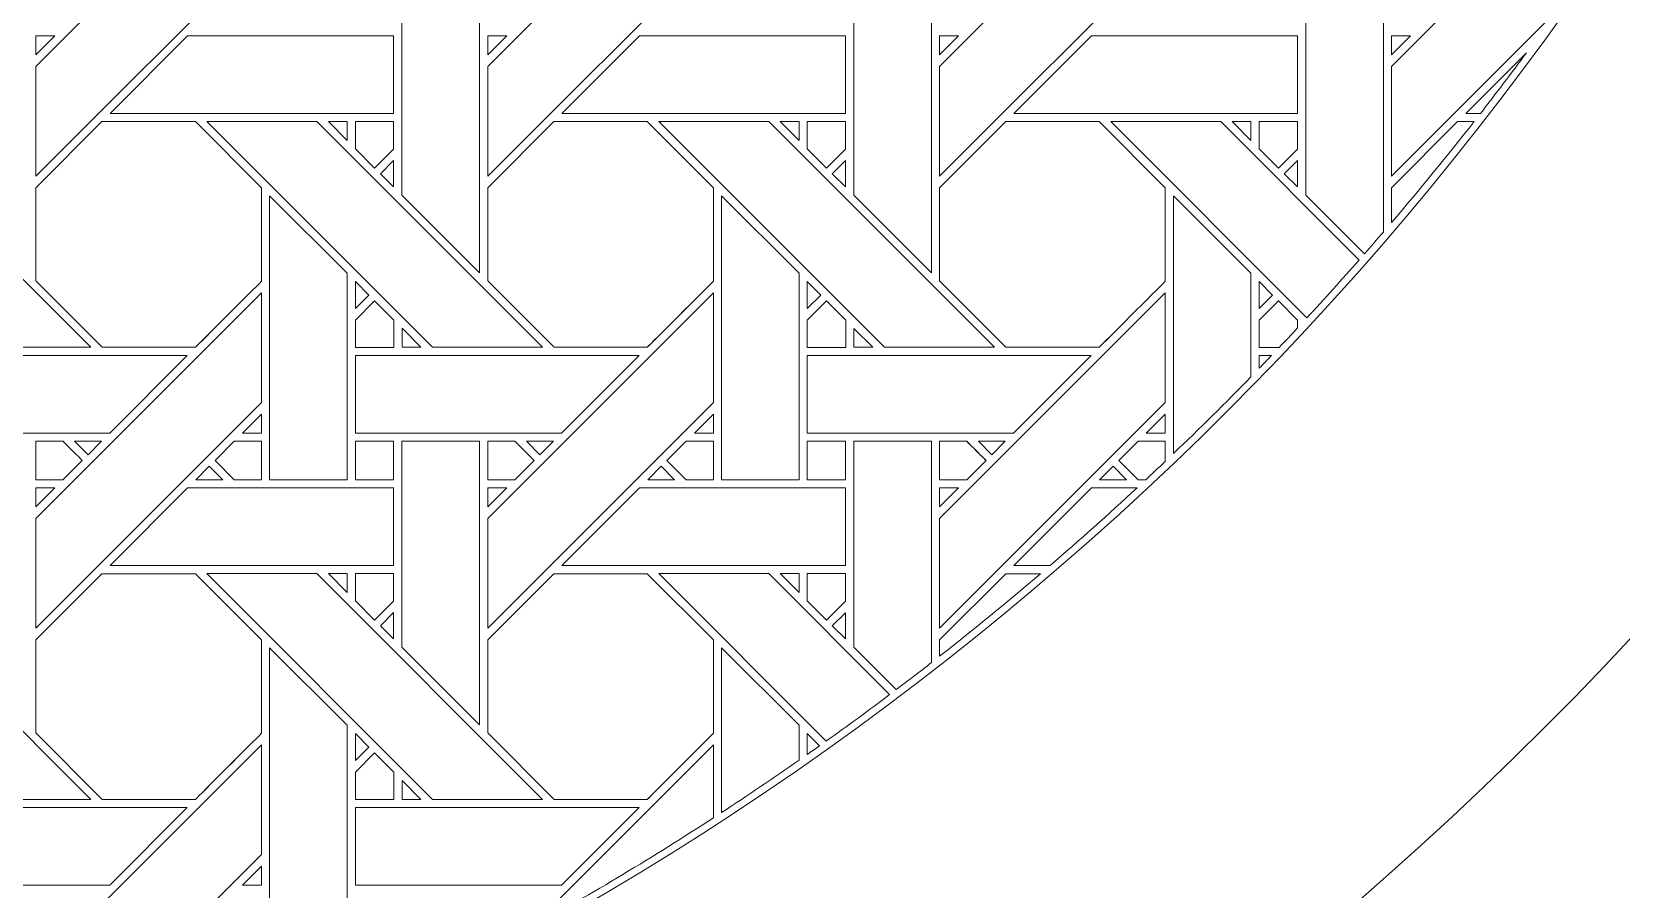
# Model space of a CAD drawing. Header units: inches. Extents: x 4.9 to 19.9, y 1.6 to 16.6.
# Drawn here: x 14.509 to 17.846, y 3.451 to 5.251 of the extents above; entities that cross this region are included whole.
import ezdxf

# ---------------------------------------------------------------- set-up
doc = ezdxf.new("R2010")
doc.units = ezdxf.units.IN
doc.header["$MEASUREMENT"] = 0
doc.layers.add('Design', color=7, linetype='Continuous', lineweight=0)

msp = doc.modelspace()

# ---------------------------------------------------------------- linework, layer by layer
at = {"layer": 'Design'}
for points, knots in [([(12.3829, 16.5948), (8.2407, 16.5948), (4.8829, 13.2369), (4.8829, 9.0948), (4.8829, 4.9526), (8.2407, 1.5948), (12.3829, 1.5948), (16.525, 1.5948), (19.8829, 4.9526), (19.8829, 9.0948), (19.8829, 13.2369), (16.525, 16.5948), (12.3829, 16.5948)], [0, 0, 0, 0, 1, 1, 1, 2, 2, 2, 3, 3, 3, 4, 4, 4, 4]), ([(12.3829, 15.6543), (8.7601, 15.6543), (5.8233, 12.7175), (5.8233, 9.0948), (5.8233, 5.472), (8.7601, 2.5353), (12.3829, 2.5353), (16.0056, 2.5353), (18.9424, 5.472), (18.9424, 9.0948), (18.9424, 12.7175), (16.0056, 15.6543), (12.3829, 15.6543)], [0, 0, 0, 0, 1, 1, 1, 2, 2, 2, 3, 3, 3, 4, 4, 4, 4]), ([(14.5179, 5.1782), (14.5179, 5.1782), (14.9915, 5.6518), (14.9915, 5.6518), (14.9915, 5.6518), (14.9915, 5.4217), (14.9915, 5.4217), (14.9915, 5.4217), (14.5179, 4.9481), (14.5179, 4.9481), (14.5179, 4.9481), (14.5179, 5.1782), (14.5179, 5.1782)], [0, 0, 0, 0, 1, 1, 1, 2, 2, 2, 3, 3, 3, 4, 4, 4, 4]), ([(15.4666, 5.1782), (15.4666, 5.1782), (15.9403, 5.6518), (15.9403, 5.6518), (15.9403, 5.6518), (15.9403, 5.4217), (15.9403, 5.4217), (15.9403, 5.4217), (15.4666, 4.9481), (15.4666, 4.9481), (15.4666, 4.9481), (15.4666, 5.1782), (15.4666, 5.1782)], [0, 0, 0, 0, 1, 1, 1, 2, 2, 2, 3, 3, 3, 4, 4, 4, 4]), ([(16.4153, 5.1782), (16.4153, 5.1782), (16.889, 5.6518), (16.889, 5.6518), (16.889, 5.6518), (16.889, 5.4217), (16.889, 5.4217), (16.889, 5.4217), (16.4153, 4.9481), (16.4153, 4.9481), (16.4153, 4.9481), (16.4153, 5.1782), (16.4153, 5.1782)], [0, 0, 0, 0, 1, 1, 1, 2, 2, 2, 3, 3, 3, 4, 4, 4, 4]), ([(17.8377, 5.4784), (17.7969, 5.417), (17.7552, 5.3564), (17.7125, 5.2965), (17.7125, 5.2965), (17.364, 4.9481), (17.364, 4.9481), (17.364, 4.9481), (17.364, 5.1782), (17.364, 5.1782), (17.364, 5.1782), (17.8377, 5.6518), (17.8377, 5.6518), (17.8377, 5.6518), (17.8377, 5.4784), (17.8377, 5.4784)], [0, 0, 0, 0, 1, 1, 1, 2, 2, 2, 3, 3, 3, 4, 4, 4, 5, 5, 5, 5]), ([(15.4494, 5.3403), (15.4494, 5.3403), (15.4494, 4.7452), (15.4494, 4.7452), (15.4494, 4.7452), (15.2865, 4.9081), (15.2865, 4.9081), (15.2865, 4.9081), (15.2865, 5.3403), (15.2865, 5.3403), (15.2865, 5.3403), (15.4494, 5.3403), (15.4494, 5.3403)], [0, 0, 0, 0, 1, 1, 1, 2, 2, 2, 3, 3, 3, 4, 4, 4, 4]), ([(16.3982, 5.3403), (16.3982, 5.3403), (16.3982, 4.7452), (16.3982, 4.7452), (16.3982, 4.7452), (16.2352, 4.9081), (16.2352, 4.9081), (16.2352, 4.9081), (16.2352, 5.3403), (16.2352, 5.3403), (16.2352, 5.3403), (16.3982, 5.3403), (16.3982, 5.3403)], [0, 0, 0, 0, 1, 1, 1, 2, 2, 2, 3, 3, 3, 4, 4, 4, 4]), ([(17.3469, 4.8305), (17.3337, 4.8152), (17.3205, 4.8), (17.3072, 4.7848), (17.3072, 4.7848), (17.184, 4.9081), (17.184, 4.9081), (17.184, 4.9081), (17.184, 5.3403), (17.184, 5.3403), (17.184, 5.3403), (17.3469, 5.3403), (17.3469, 5.3403), (17.3469, 5.3403), (17.3469, 4.8305), (17.3469, 4.8305)], [0, 0, 0, 0, 1, 1, 1, 2, 2, 2, 3, 3, 3, 4, 4, 4, 5, 5, 5, 5]), ([(14.5577, 5.2424), (14.5577, 5.2424), (14.5179, 5.2025), (14.5179, 5.2025), (14.5179, 5.2025), (14.5179, 5.2424), (14.5179, 5.2424), (14.5179, 5.2424), (14.5577, 5.2424), (14.5577, 5.2424)], [0, 0, 0, 0, 1, 1, 1, 2, 2, 2, 3, 3, 3, 3]), ([(14.6737, 5.0796), (14.6737, 5.0796), (14.8365, 5.2424), (14.8365, 5.2424), (14.8365, 5.2424), (15.269, 5.2424), (15.269, 5.2424), (15.269, 5.2424), (15.269, 5.0796), (15.269, 5.0796), (15.269, 5.0796), (14.6737, 5.0796), (14.6737, 5.0796)], [0, 0, 0, 0, 1, 1, 1, 2, 2, 2, 3, 3, 3, 4, 4, 4, 4]), ([(15.5064, 5.2424), (15.5064, 5.2424), (15.4666, 5.2025), (15.4666, 5.2025), (15.4666, 5.2025), (15.4666, 5.2424), (15.4666, 5.2424), (15.4666, 5.2424), (15.5064, 5.2424), (15.5064, 5.2424)], [0, 0, 0, 0, 1, 1, 1, 2, 2, 2, 3, 3, 3, 3]), ([(15.6224, 5.0796), (15.6224, 5.0796), (15.7853, 5.2424), (15.7853, 5.2424), (15.7853, 5.2424), (16.2177, 5.2424), (16.2177, 5.2424), (16.2177, 5.2424), (16.2177, 5.0796), (16.2177, 5.0796), (16.2177, 5.0796), (15.6224, 5.0796), (15.6224, 5.0796)], [0, 0, 0, 0, 1, 1, 1, 2, 2, 2, 3, 3, 3, 4, 4, 4, 4]), ([(16.4551, 5.2424), (16.4551, 5.2424), (16.4153, 5.2025), (16.4153, 5.2025), (16.4153, 5.2025), (16.4153, 5.2424), (16.4153, 5.2424), (16.4153, 5.2424), (16.4551, 5.2424), (16.4551, 5.2424)], [0, 0, 0, 0, 1, 1, 1, 2, 2, 2, 3, 3, 3, 3]), ([(16.5711, 5.0796), (16.5711, 5.0796), (16.734, 5.2424), (16.734, 5.2424), (16.734, 5.2424), (17.1664, 5.2424), (17.1664, 5.2424), (17.1664, 5.2424), (17.1664, 5.0796), (17.1664, 5.0796), (17.1664, 5.0796), (16.5711, 5.0796), (16.5711, 5.0796)], [0, 0, 0, 0, 1, 1, 1, 2, 2, 2, 3, 3, 3, 4, 4, 4, 4]), ([(17.4039, 5.2424), (17.4039, 5.2424), (17.364, 5.2025), (17.364, 5.2025), (17.364, 5.2025), (17.364, 5.2424), (17.364, 5.2424), (17.364, 5.2424), (17.4039, 5.2424), (17.4039, 5.2424)], [0, 0, 0, 0, 1, 1, 1, 2, 2, 2, 3, 3, 3, 3]), ([(17.5507, 5.0796), (17.5507, 5.0796), (17.5199, 5.0796), (17.5199, 5.0796), (17.5199, 5.0796), (17.6474, 5.207), (17.6474, 5.207), (17.6156, 5.1641), (17.5834, 5.1216), (17.5507, 5.0796)], [0, 0, 0, 0, 1, 1, 1, 2, 2, 2, 3, 3, 3, 3]), ([(13.9283, 5.0624), (13.9283, 5.0624), (14.1592, 5.0624), (14.1592, 5.0624), (14.1592, 5.0624), (14.6329, 4.5888), (14.6329, 4.5888), (14.6329, 4.5888), (14.4018, 4.5888), (14.4018, 4.5888), (14.4018, 4.5888), (13.9283, 5.0624), (13.9283, 5.0624)], [0, 0, 0, 0, 1, 1, 1, 2, 2, 2, 3, 3, 3, 4, 4, 4, 4]), ([(14.5179, 4.728), (14.5179, 4.728), (14.5179, 4.9237), (14.5179, 4.9237), (14.5179, 4.9237), (14.6566, 5.0624), (14.6566, 5.0624), (14.6566, 5.0624), (14.8528, 5.0624), (14.8528, 5.0624), (14.8528, 5.0624), (14.9915, 4.9237), (14.9915, 4.9237), (14.9915, 4.9237), (14.9915, 4.7274), (14.9915, 4.7274), (14.9737, 4.7095), (14.8618, 4.5978), (14.8528, 4.5888), (14.8528, 4.5888), (14.6571, 4.5888), (14.6571, 4.5888), (14.6571, 4.5888), (14.5179, 4.728), (14.5179, 4.728)], [0, 0, 0, 0, 1, 1, 1, 2, 2, 2, 3, 3, 3, 4, 4, 4, 5, 5, 5, 6, 6, 6, 7, 7, 7, 8, 8, 8, 8]), ([(14.6571, 4.5888), (14.6571, 4.5888), (14.5179, 4.728), (14.5179, 4.728), (14.5179, 4.728), (14.5179, 4.9237), (14.5179, 4.9237), (14.5179, 4.9237), (14.6566, 5.0624), (14.6566, 5.0624), (14.6566, 5.0624), (14.8528, 5.0624), (14.8528, 5.0624), (14.8528, 5.0624), (14.9915, 4.9237), (14.9915, 4.9237), (14.9915, 4.9237), (14.9915, 4.7274), (14.9915, 4.7274), (14.9736, 4.7094), (14.8617, 4.5977), (14.8528, 4.5888), (14.8528, 4.5888), (14.6571, 4.5888), (14.6571, 4.5888)], [0, 0, 0, 0, 1, 1, 1, 2, 2, 2, 3, 3, 3, 4, 4, 4, 5, 5, 5, 6, 6, 6, 7, 7, 7, 8, 8, 8, 8]), ([(14.877, 5.0624), (14.877, 5.0624), (15.1079, 5.0624), (15.1079, 5.0624), (15.1079, 5.0624), (15.5816, 4.5888), (15.5816, 4.5888), (15.5816, 4.5888), (15.3506, 4.5888), (15.3506, 4.5888), (15.3506, 4.5888), (14.877, 5.0624), (14.877, 5.0624)], [0, 0, 0, 0, 1, 1, 1, 2, 2, 2, 3, 3, 3, 4, 4, 4, 4]), ([(15.1715, 5.0624), (15.1715, 5.0624), (15.1715, 5.0226), (15.1715, 5.0226), (15.1715, 5.0226), (15.1321, 5.0624), (15.1321, 5.0624), (15.1321, 5.0624), (15.1715, 5.0624), (15.1715, 5.0624)], [0, 0, 0, 0, 1, 1, 1, 2, 2, 2, 3, 3, 3, 3]), ([(15.269, 5.0624), (15.269, 5.0624), (15.269, 5.0048), (15.269, 5.0048), (15.269, 5.0048), (15.2291, 4.9648), (15.2291, 4.9648), (15.2291, 4.9648), (15.1887, 5.0052), (15.1887, 5.0052), (15.1887, 5.0052), (15.1887, 5.0624), (15.1887, 5.0624), (15.1887, 5.0624), (15.269, 5.0624), (15.269, 5.0624)], [0, 0, 0, 0, 1, 1, 1, 2, 2, 2, 3, 3, 3, 4, 4, 4, 5, 5, 5, 5]), ([(15.2291, 4.9648), (15.2291, 4.9648), (15.1887, 5.0052), (15.1887, 5.0052), (15.1887, 5.0052), (15.1887, 5.0624), (15.1887, 5.0624), (15.1887, 5.0624), (15.269, 5.0624), (15.269, 5.0624), (15.269, 5.0624), (15.269, 5.0048), (15.269, 5.0048), (15.269, 5.0048), (15.2291, 4.9648), (15.2291, 4.9648)], [0, 0, 0, 0, 1, 1, 1, 2, 2, 2, 3, 3, 3, 4, 4, 4, 5, 5, 5, 5]), ([(15.6053, 5.0624), (15.6053, 5.0624), (15.8015, 5.0624), (15.8015, 5.0624), (15.8015, 5.0624), (15.9403, 4.9237), (15.9403, 4.9237), (15.9403, 4.9237), (15.9403, 4.7274), (15.9403, 4.7274), (15.9225, 4.7095), (15.8105, 4.5978), (15.8016, 4.5888), (15.8016, 4.5888), (15.6058, 4.5888), (15.6058, 4.5888), (15.6058, 4.5888), (15.4666, 4.728), (15.4666, 4.728), (15.4666, 4.728), (15.4666, 4.9237), (15.4666, 4.9237), (15.4666, 4.9237), (15.6053, 5.0624), (15.6053, 5.0624)], [0, 0, 0, 0, 1, 1, 1, 2, 2, 2, 3, 3, 3, 4, 4, 4, 5, 5, 5, 6, 6, 6, 7, 7, 7, 8, 8, 8, 8]), ([(15.6058, 4.5888), (15.6058, 4.5888), (15.4666, 4.728), (15.4666, 4.728), (15.4666, 4.728), (15.4666, 4.9237), (15.4666, 4.9237), (15.4666, 4.9237), (15.6053, 5.0624), (15.6053, 5.0624), (15.6053, 5.0624), (15.8015, 5.0624), (15.8015, 5.0624), (15.8015, 5.0624), (15.9403, 4.9237), (15.9403, 4.9237), (15.9403, 4.9237), (15.9403, 4.7274), (15.9403, 4.7274), (15.9223, 4.7094), (15.8104, 4.5977), (15.8016, 4.5888), (15.8016, 4.5888), (15.6058, 4.5888), (15.6058, 4.5888)], [0, 0, 0, 0, 1, 1, 1, 2, 2, 2, 3, 3, 3, 4, 4, 4, 5, 5, 5, 6, 6, 6, 7, 7, 7, 8, 8, 8, 8]), ([(15.8257, 5.0624), (15.8257, 5.0624), (16.0567, 5.0624), (16.0567, 5.0624), (16.0567, 5.0624), (16.5303, 4.5888), (16.5303, 4.5888), (16.5303, 4.5888), (16.2993, 4.5888), (16.2993, 4.5888), (16.2993, 4.5888), (15.8257, 5.0624), (15.8257, 5.0624)], [0, 0, 0, 0, 1, 1, 1, 2, 2, 2, 3, 3, 3, 4, 4, 4, 4]), ([(16.1202, 5.0624), (16.1202, 5.0624), (16.1202, 5.0226), (16.1202, 5.0226), (16.1202, 5.0226), (16.0808, 5.0624), (16.0808, 5.0624), (16.0808, 5.0624), (16.1202, 5.0624), (16.1202, 5.0624)], [0, 0, 0, 0, 1, 1, 1, 2, 2, 2, 3, 3, 3, 3]), ([(16.2177, 5.0624), (16.2177, 5.0624), (16.2177, 5.0048), (16.2177, 5.0048), (16.2177, 5.0048), (16.1778, 4.9648), (16.1778, 4.9648), (16.1778, 4.9648), (16.1375, 5.0052), (16.1375, 5.0052), (16.1375, 5.0052), (16.1375, 5.0624), (16.1375, 5.0624), (16.1375, 5.0624), (16.2177, 5.0624), (16.2177, 5.0624)], [0, 0, 0, 0, 1, 1, 1, 2, 2, 2, 3, 3, 3, 4, 4, 4, 5, 5, 5, 5]), ([(16.1778, 4.9648), (16.1778, 4.9648), (16.1375, 5.0052), (16.1375, 5.0052), (16.1375, 5.0052), (16.1375, 5.0624), (16.1375, 5.0624), (16.1375, 5.0624), (16.2177, 5.0624), (16.2177, 5.0624), (16.2177, 5.0624), (16.2177, 5.0048), (16.2177, 5.0048), (16.2177, 5.0048), (16.1778, 4.9648), (16.1778, 4.9648)], [0, 0, 0, 0, 1, 1, 1, 2, 2, 2, 3, 3, 3, 4, 4, 4, 5, 5, 5, 5]), ([(16.4153, 4.728), (16.4153, 4.728), (16.4153, 4.9237), (16.4153, 4.9237), (16.4153, 4.9237), (16.554, 5.0624), (16.554, 5.0624), (16.554, 5.0624), (16.7502, 5.0624), (16.7502, 5.0624), (16.7502, 5.0624), (16.889, 4.9237), (16.889, 4.9237), (16.889, 4.9237), (16.889, 4.7274), (16.889, 4.7274), (16.8712, 4.7095), (16.7593, 4.5978), (16.7503, 4.5888), (16.7503, 4.5888), (16.5546, 4.5888), (16.5546, 4.5888), (16.5546, 4.5888), (16.4153, 4.728), (16.4153, 4.728)], [0, 0, 0, 0, 1, 1, 1, 2, 2, 2, 3, 3, 3, 4, 4, 4, 5, 5, 5, 6, 6, 6, 7, 7, 7, 8, 8, 8, 8]), ([(16.5546, 4.5888), (16.5546, 4.5888), (16.4153, 4.728), (16.4153, 4.728), (16.4153, 4.728), (16.4153, 4.9237), (16.4153, 4.9237), (16.4153, 4.9237), (16.554, 5.0624), (16.554, 5.0624), (16.554, 5.0624), (16.7502, 5.0624), (16.7502, 5.0624), (16.7502, 5.0624), (16.889, 4.9237), (16.889, 4.9237), (16.889, 4.9237), (16.889, 4.7274), (16.889, 4.7274), (16.8711, 4.7094), (16.7592, 4.5977), (16.7503, 4.5888), (16.7503, 4.5888), (16.5546, 4.5888), (16.5546, 4.5888)], [0, 0, 0, 0, 1, 1, 1, 2, 2, 2, 3, 3, 3, 4, 4, 4, 5, 5, 5, 6, 6, 6, 7, 7, 7, 8, 8, 8, 8]), ([(17.1863, 4.6505), (17.1863, 4.6505), (16.7745, 5.0624), (16.7745, 5.0624), (16.7745, 5.0624), (17.0054, 5.0624), (17.0054, 5.0624), (17.0054, 5.0624), (17.2959, 4.7719), (17.2959, 4.7719), (17.2599, 4.731), (17.2234, 4.6905), (17.1863, 4.6505)], [0, 0, 0, 0, 1, 1, 1, 2, 2, 2, 3, 3, 3, 4, 4, 4, 4]), ([(17.069, 5.0624), (17.069, 5.0624), (17.069, 5.0226), (17.069, 5.0226), (17.069, 5.0226), (17.0295, 5.0624), (17.0295, 5.0624), (17.0295, 5.0624), (17.069, 5.0624), (17.069, 5.0624)], [0, 0, 0, 0, 1, 1, 1, 2, 2, 2, 3, 3, 3, 3]), ([(17.0862, 5.0624), (17.0862, 5.0624), (17.1665, 5.0624), (17.1665, 5.0624), (17.1665, 5.0624), (17.1665, 5.0048), (17.1665, 5.0048), (17.1665, 5.0048), (17.1265, 4.9648), (17.1265, 4.9648), (17.1265, 4.9648), (17.0862, 5.0052), (17.0862, 5.0052), (17.0862, 5.0052), (17.0862, 5.0624), (17.0862, 5.0624)], [0, 0, 0, 0, 1, 1, 1, 2, 2, 2, 3, 3, 3, 4, 4, 4, 5, 5, 5, 5]), ([(17.1265, 4.9648), (17.1265, 4.9648), (17.0862, 5.0052), (17.0862, 5.0052), (17.0862, 5.0052), (17.0862, 5.0624), (17.0862, 5.0624), (17.0862, 5.0624), (17.1665, 5.0624), (17.1665, 5.0624), (17.1665, 5.0624), (17.1665, 5.0048), (17.1665, 5.0048), (17.1665, 5.0048), (17.1265, 4.9648), (17.1265, 4.9648)], [0, 0, 0, 0, 1, 1, 1, 2, 2, 2, 3, 3, 3, 4, 4, 4, 5, 5, 5, 5]), ([(17.3641, 4.9237), (17.3641, 4.9237), (17.5028, 5.0624), (17.5028, 5.0624), (17.5028, 5.0624), (17.5373, 5.0624), (17.5373, 5.0624), (17.481, 4.9905), (17.4232, 4.9199), (17.3641, 4.8505), (17.3641, 4.8505), (17.3641, 4.9237), (17.3641, 4.9237)], [0, 0, 0, 0, 1, 1, 1, 2, 2, 2, 3, 3, 3, 4, 4, 4, 4]), ([(17.3641, 4.8505), (17.3641, 4.8505), (17.3641, 4.9237), (17.3641, 4.9237), (17.3641, 4.9237), (17.5028, 5.0624), (17.5028, 5.0624), (17.5028, 5.0624), (17.5373, 5.0624), (17.5373, 5.0624), (17.481, 4.9905), (17.4232, 4.9199), (17.3641, 4.8505)], [0, 0, 0, 0, 1, 1, 1, 2, 2, 2, 3, 3, 3, 4, 4, 4, 4]), ([(15.269, 4.9806), (15.269, 4.9806), (15.269, 4.9254), (15.269, 4.9254), (15.269, 4.9254), (15.2412, 4.9528), (15.2412, 4.9528), (15.2412, 4.9528), (15.269, 4.9806), (15.269, 4.9806)], [0, 0, 0, 0, 1, 1, 1, 2, 2, 2, 3, 3, 3, 3]), ([(16.2177, 4.9806), (16.2177, 4.9806), (16.2177, 4.9254), (16.2177, 4.9254), (16.2177, 4.9254), (16.1899, 4.9528), (16.1899, 4.9528), (16.1899, 4.9528), (16.2177, 4.9806), (16.2177, 4.9806)], [0, 0, 0, 0, 1, 1, 1, 2, 2, 2, 3, 3, 3, 3]), ([(17.1664, 4.9806), (17.1664, 4.9806), (17.1664, 4.9254), (17.1664, 4.9254), (17.1664, 4.9254), (17.1387, 4.9528), (17.1387, 4.9528), (17.1387, 4.9528), (17.1664, 4.9806), (17.1664, 4.9806)], [0, 0, 0, 0, 1, 1, 1, 2, 2, 2, 3, 3, 3, 3]), ([(15.1714, 4.7445), (15.1714, 4.7445), (15.1714, 4.3108), (15.1714, 4.3108), (15.1714, 4.3108), (15.0087, 4.3108), (15.0087, 4.3108), (15.0087, 4.3108), (15.0087, 4.9066), (15.0087, 4.9066), (15.0087, 4.9066), (15.1714, 4.7445), (15.1714, 4.7445)], [0, 0, 0, 0, 1, 1, 1, 2, 2, 2, 3, 3, 3, 4, 4, 4, 4]), ([(16.1201, 4.7445), (16.1201, 4.7445), (16.1201, 4.3108), (16.1201, 4.3108), (16.1201, 4.3108), (15.9574, 4.3108), (15.9574, 4.3108), (15.9574, 4.3108), (15.9574, 4.9066), (15.9574, 4.9066), (15.9574, 4.9066), (16.1201, 4.7445), (16.1201, 4.7445)], [0, 0, 0, 0, 1, 1, 1, 2, 2, 2, 3, 3, 3, 4, 4, 4, 4]), ([(17.0689, 4.5268), (17.0156, 4.4721), (16.9613, 4.4184), (16.9061, 4.3656), (16.9061, 4.3656), (16.9061, 4.9066), (16.9061, 4.9066), (16.9061, 4.9066), (17.0689, 4.7445), (17.0689, 4.7445), (17.0689, 4.7445), (17.0689, 4.5268), (17.0689, 4.5268)], [0, 0, 0, 0, 1, 1, 1, 2, 2, 2, 3, 3, 3, 4, 4, 4, 4]), ([(15.1887, 4.6702), (15.1887, 4.6702), (15.1887, 4.727), (15.1887, 4.727), (15.1887, 4.727), (15.2169, 4.6984), (15.2169, 4.6984), (15.2169, 4.6984), (15.1887, 4.6702), (15.1887, 4.6702)], [0, 0, 0, 0, 1, 1, 1, 2, 2, 2, 3, 3, 3, 3]), ([(16.1374, 4.6702), (16.1374, 4.6702), (16.1374, 4.727), (16.1374, 4.727), (16.1374, 4.727), (16.1656, 4.6984), (16.1656, 4.6984), (16.1656, 4.6984), (16.1374, 4.6702), (16.1374, 4.6702)], [0, 0, 0, 0, 1, 1, 1, 2, 2, 2, 3, 3, 3, 3]), ([(17.0862, 4.6702), (17.0862, 4.6702), (17.0862, 4.727), (17.0862, 4.727), (17.0862, 4.727), (17.1144, 4.6984), (17.1144, 4.6984), (17.1144, 4.6984), (17.0862, 4.6702), (17.0862, 4.6702)], [0, 0, 0, 0, 1, 1, 1, 2, 2, 2, 3, 3, 3, 3]), ([(14.5179, 4.2294), (14.5179, 4.2294), (14.9915, 4.703), (14.9915, 4.703), (14.9915, 4.703), (14.9915, 4.473), (14.9915, 4.473), (14.9915, 4.473), (14.5179, 3.9994), (14.5179, 3.9994), (14.5179, 3.9994), (14.5179, 4.2294), (14.5179, 4.2294)], [0, 0, 0, 0, 1, 1, 1, 2, 2, 2, 3, 3, 3, 4, 4, 4, 4]), ([(15.1887, 4.5885), (15.1887, 4.5885), (15.1887, 4.6458), (15.1887, 4.6458), (15.1887, 4.6458), (15.2291, 4.6861), (15.2291, 4.6861), (15.2291, 4.6861), (15.2694, 4.6458), (15.2694, 4.6458), (15.2694, 4.6458), (15.2694, 4.5885), (15.2694, 4.5885), (15.2694, 4.5885), (15.1887, 4.5885), (15.1887, 4.5885)], [0, 0, 0, 0, 1, 1, 1, 2, 2, 2, 3, 3, 3, 4, 4, 4, 5, 5, 5, 5]), ([(15.1887, 4.6458), (15.1887, 4.6458), (15.2291, 4.6861), (15.2291, 4.6861), (15.2291, 4.6861), (15.2694, 4.6458), (15.2694, 4.6458), (15.2694, 4.6458), (15.2694, 4.5885), (15.2694, 4.5885), (15.2694, 4.5885), (15.1887, 4.5885), (15.1887, 4.5885), (15.1887, 4.5885), (15.1887, 4.6458), (15.1887, 4.6458)], [0, 0, 0, 0, 1, 1, 1, 2, 2, 2, 3, 3, 3, 4, 4, 4, 5, 5, 5, 5]), ([(15.4666, 4.2294), (15.4666, 4.2294), (15.9403, 4.703), (15.9403, 4.703), (15.9403, 4.703), (15.9403, 4.473), (15.9403, 4.473), (15.9403, 4.473), (15.4666, 3.9994), (15.4666, 3.9994), (15.4666, 3.9994), (15.4666, 4.2294), (15.4666, 4.2294)], [0, 0, 0, 0, 1, 1, 1, 2, 2, 2, 3, 3, 3, 4, 4, 4, 4]), ([(16.1375, 4.5885), (16.1375, 4.5885), (16.1375, 4.6458), (16.1375, 4.6458), (16.1375, 4.6458), (16.1778, 4.6861), (16.1778, 4.6861), (16.1778, 4.6861), (16.2181, 4.6458), (16.2181, 4.6458), (16.2181, 4.6458), (16.2181, 4.5885), (16.2181, 4.5885), (16.2181, 4.5885), (16.1375, 4.5885), (16.1375, 4.5885)], [0, 0, 0, 0, 1, 1, 1, 2, 2, 2, 3, 3, 3, 4, 4, 4, 5, 5, 5, 5]), ([(16.1375, 4.6458), (16.1375, 4.6458), (16.1778, 4.6861), (16.1778, 4.6861), (16.1778, 4.6861), (16.2181, 4.6458), (16.2181, 4.6458), (16.2181, 4.6458), (16.2181, 4.5885), (16.2181, 4.5885), (16.2181, 4.5885), (16.1375, 4.5885), (16.1375, 4.5885), (16.1375, 4.5885), (16.1375, 4.6458), (16.1375, 4.6458)], [0, 0, 0, 0, 1, 1, 1, 2, 2, 2, 3, 3, 3, 4, 4, 4, 5, 5, 5, 5]), ([(16.4153, 4.2294), (16.4153, 4.2294), (16.889, 4.703), (16.889, 4.703), (16.889, 4.703), (16.889, 4.473), (16.889, 4.473), (16.889, 4.473), (16.4153, 3.9994), (16.4153, 3.9994), (16.4153, 3.9994), (16.4153, 4.2294), (16.4153, 4.2294)], [0, 0, 0, 0, 1, 1, 1, 2, 2, 2, 3, 3, 3, 4, 4, 4, 4]), ([(17.1282, 4.5885), (17.1282, 4.5885), (17.0862, 4.5885), (17.0862, 4.5885), (17.0862, 4.5885), (17.0862, 4.6458), (17.0862, 4.6458), (17.0862, 4.6458), (17.1265, 4.6861), (17.1265, 4.6861), (17.1265, 4.6861), (17.1669, 4.6458), (17.1669, 4.6458), (17.1669, 4.6458), (17.1669, 4.6295), (17.1669, 4.6295), (17.1541, 4.6158), (17.1412, 4.6021), (17.1282, 4.5885)], [0, 0, 0, 0, 1, 1, 1, 2, 2, 2, 3, 3, 3, 4, 4, 4, 5, 5, 5, 6, 6, 6, 6]), ([(17.1669, 4.6295), (17.1541, 4.6158), (17.1412, 4.6021), (17.1282, 4.5885), (17.1282, 4.5885), (17.0862, 4.5885), (17.0862, 4.5885), (17.0862, 4.5885), (17.0862, 4.6458), (17.0862, 4.6458), (17.0862, 4.6458), (17.1265, 4.6861), (17.1265, 4.6861), (17.1265, 4.6861), (17.1669, 4.6458), (17.1669, 4.6458), (17.1669, 4.6458), (17.1669, 4.6295), (17.1669, 4.6295)], [0, 0, 0, 0, 1, 1, 1, 2, 2, 2, 3, 3, 3, 4, 4, 4, 5, 5, 5, 6, 6, 6, 6]), ([(15.3264, 4.5888), (15.3264, 4.5888), (15.2866, 4.5888), (15.2866, 4.5888), (15.2866, 4.5888), (15.2866, 4.6286), (15.2866, 4.6286), (15.2866, 4.6286), (15.3264, 4.5888), (15.3264, 4.5888)], [0, 0, 0, 0, 1, 1, 1, 2, 2, 2, 3, 3, 3, 3]), ([(16.2751, 4.5888), (16.2751, 4.5888), (16.2354, 4.5888), (16.2354, 4.5888), (16.2354, 4.5888), (16.2354, 4.6285), (16.2354, 4.6285), (16.2354, 4.6285), (16.2751, 4.5888), (16.2751, 4.5888)], [0, 0, 0, 0, 1, 1, 1, 2, 2, 2, 3, 3, 3, 3]), ([(14.24, 4.4088), (14.24, 4.4088), (14.24, 4.5715), (14.24, 4.5715), (14.24, 4.5715), (14.8357, 4.5715), (14.8357, 4.5715), (14.8357, 4.5715), (14.673, 4.4088), (14.673, 4.4088), (14.673, 4.4088), (14.24, 4.4088), (14.24, 4.4088)], [0, 0, 0, 0, 1, 1, 1, 2, 2, 2, 3, 3, 3, 4, 4, 4, 4]), ([(15.1887, 4.4088), (15.1887, 4.4088), (15.1887, 4.5715), (15.1887, 4.5715), (15.1887, 4.5715), (15.7844, 4.5715), (15.7844, 4.5715), (15.7844, 4.5715), (15.6217, 4.4088), (15.6217, 4.4088), (15.6217, 4.4088), (15.1887, 4.4088), (15.1887, 4.4088)], [0, 0, 0, 0, 1, 1, 1, 2, 2, 2, 3, 3, 3, 4, 4, 4, 4]), ([(16.1375, 4.4088), (16.1375, 4.4088), (16.1375, 4.5715), (16.1375, 4.5715), (16.1375, 4.5715), (16.7332, 4.5715), (16.7332, 4.5715), (16.7332, 4.5715), (16.5704, 4.4088), (16.5704, 4.4088), (16.5704, 4.4088), (16.1375, 4.4088), (16.1375, 4.4088)], [0, 0, 0, 0, 1, 1, 1, 2, 2, 2, 3, 3, 3, 4, 4, 4, 4]), ([(17.0862, 4.5447), (17.0862, 4.5447), (17.0862, 4.5715), (17.0862, 4.5715), (17.0862, 4.5715), (17.112, 4.5715), (17.112, 4.5715), (17.1035, 4.5626), (17.0948, 4.5536), (17.0862, 4.5447)], [0, 0, 0, 0, 1, 1, 1, 2, 2, 2, 3, 3, 3, 3]), ([(14.9517, 4.4089), (14.9517, 4.4089), (14.9915, 4.4486), (14.9915, 4.4486), (14.9915, 4.4486), (14.9915, 4.4089), (14.9915, 4.4089), (14.9915, 4.4089), (14.9517, 4.4089), (14.9517, 4.4089)], [0, 0, 0, 0, 1, 1, 1, 2, 2, 2, 3, 3, 3, 3]), ([(15.9005, 4.4089), (15.9005, 4.4089), (15.9403, 4.4486), (15.9403, 4.4486), (15.9403, 4.4486), (15.9403, 4.4089), (15.9403, 4.4089), (15.9403, 4.4089), (15.9005, 4.4089), (15.9005, 4.4089)], [0, 0, 0, 0, 1, 1, 1, 2, 2, 2, 3, 3, 3, 3]), ([(16.889, 4.4486), (16.889, 4.4486), (16.889, 4.4089), (16.889, 4.4089), (16.889, 4.4089), (16.8492, 4.4089), (16.8492, 4.4089), (16.8492, 4.4089), (16.889, 4.4486), (16.889, 4.4486)], [0, 0, 0, 0, 1, 1, 1, 2, 2, 2, 3, 3, 3, 3]), ([(14.6153, 4.3512), (14.6153, 4.3512), (14.5748, 4.3107), (14.5748, 4.3107), (14.5748, 4.3107), (14.5179, 4.3107), (14.5179, 4.3107), (14.5179, 4.3107), (14.5179, 4.3915), (14.5179, 4.3915), (14.5179, 4.3915), (14.5749, 4.3915), (14.5749, 4.3915), (14.5801, 4.3864), (14.6108, 4.3556), (14.6153, 4.3512)], [0, 0, 0, 0, 1, 1, 1, 2, 2, 2, 3, 3, 3, 4, 4, 4, 5, 5, 5, 5]), ([(14.5179, 4.3107), (14.5179, 4.3107), (14.5179, 4.3915), (14.5179, 4.3915), (14.5179, 4.3915), (14.5749, 4.3915), (14.5749, 4.3915), (14.5801, 4.3864), (14.6108, 4.3556), (14.6153, 4.3512), (14.6153, 4.3512), (14.5748, 4.3107), (14.5748, 4.3107), (14.5748, 4.3107), (14.5179, 4.3107), (14.5179, 4.3107)], [0, 0, 0, 0, 1, 1, 1, 2, 2, 2, 3, 3, 3, 4, 4, 4, 5, 5, 5, 5]), ([(14.5993, 4.3916), (14.5993, 4.3916), (14.6557, 4.3916), (14.6557, 4.3916), (14.6557, 4.3916), (14.6275, 4.3634), (14.6275, 4.3634), (14.6275, 4.3634), (14.5993, 4.3916), (14.5993, 4.3916)], [0, 0, 0, 0, 1, 1, 1, 2, 2, 2, 3, 3, 3, 3]), ([(14.9344, 4.3107), (14.9344, 4.3107), (14.8941, 4.3511), (14.8941, 4.3511), (14.8941, 4.3511), (14.9345, 4.3915), (14.9345, 4.3915), (14.9345, 4.3915), (14.9915, 4.3915), (14.9915, 4.3915), (14.9915, 4.3915), (14.9915, 4.3107), (14.9915, 4.3107), (14.9915, 4.3107), (14.9344, 4.3107), (14.9344, 4.3107)], [0, 0, 0, 0, 1, 1, 1, 2, 2, 2, 3, 3, 3, 4, 4, 4, 5, 5, 5, 5]), ([(14.8941, 4.3511), (14.8941, 4.3511), (14.9345, 4.3915), (14.9345, 4.3915), (14.9345, 4.3915), (14.9915, 4.3915), (14.9915, 4.3915), (14.9915, 4.3915), (14.9915, 4.3107), (14.9915, 4.3107), (14.9915, 4.3107), (14.9344, 4.3107), (14.9344, 4.3107), (14.9344, 4.3107), (14.8941, 4.3511), (14.8941, 4.3511)], [0, 0, 0, 0, 1, 1, 1, 2, 2, 2, 3, 3, 3, 4, 4, 4, 5, 5, 5, 5]), ([(15.1887, 4.3915), (15.1887, 4.3915), (15.269, 4.3915), (15.269, 4.3915), (15.269, 4.3915), (15.269, 4.3107), (15.269, 4.3107), (15.269, 4.3107), (15.1887, 4.3107), (15.1887, 4.3107), (15.1887, 4.3107), (15.1887, 4.3915), (15.1887, 4.3915)], [0, 0, 0, 0, 1, 1, 1, 2, 2, 2, 3, 3, 3, 4, 4, 4, 4]), ([(15.1887, 4.3107), (15.1887, 4.3107), (15.1887, 4.3915), (15.1887, 4.3915), (15.1887, 4.3915), (15.269, 4.3915), (15.269, 4.3915), (15.269, 4.3915), (15.269, 4.3107), (15.269, 4.3107), (15.269, 4.3107), (15.1887, 4.3107), (15.1887, 4.3107)], [0, 0, 0, 0, 1, 1, 1, 2, 2, 2, 3, 3, 3, 4, 4, 4, 4]), ([(15.4494, 4.3916), (15.4494, 4.3916), (15.4494, 3.7964), (15.4494, 3.7964), (15.4494, 3.7964), (15.2865, 3.9594), (15.2865, 3.9594), (15.2865, 3.9594), (15.2865, 4.3916), (15.2865, 4.3916), (15.2865, 4.3916), (15.4494, 4.3916), (15.4494, 4.3916)], [0, 0, 0, 0, 1, 1, 1, 2, 2, 2, 3, 3, 3, 4, 4, 4, 4]), ([(15.5237, 4.3915), (15.5288, 4.3864), (15.5596, 4.3556), (15.564, 4.3512), (15.564, 4.3512), (15.5236, 4.3107), (15.5236, 4.3107), (15.5236, 4.3107), (15.4666, 4.3107), (15.4666, 4.3107), (15.4666, 4.3107), (15.4666, 4.3915), (15.4666, 4.3915), (15.4666, 4.3915), (15.5237, 4.3915), (15.5237, 4.3915)], [0, 0, 0, 0, 1, 1, 1, 2, 2, 2, 3, 3, 3, 4, 4, 4, 5, 5, 5, 5]), ([(15.4666, 4.3107), (15.4666, 4.3107), (15.4666, 4.3915), (15.4666, 4.3915), (15.4666, 4.3915), (15.5237, 4.3915), (15.5237, 4.3915), (15.5288, 4.3864), (15.5596, 4.3556), (15.564, 4.3512), (15.564, 4.3512), (15.5236, 4.3107), (15.5236, 4.3107), (15.5236, 4.3107), (15.4666, 4.3107), (15.4666, 4.3107)], [0, 0, 0, 0, 1, 1, 1, 2, 2, 2, 3, 3, 3, 4, 4, 4, 5, 5, 5, 5]), ([(15.548, 4.3916), (15.548, 4.3916), (15.6045, 4.3916), (15.6045, 4.3916), (15.6045, 4.3916), (15.5762, 4.3634), (15.5762, 4.3634), (15.5762, 4.3634), (15.548, 4.3916), (15.548, 4.3916)], [0, 0, 0, 0, 1, 1, 1, 2, 2, 2, 3, 3, 3, 3]), ([(15.8832, 4.3107), (15.8832, 4.3107), (15.8428, 4.3511), (15.8428, 4.3511), (15.8428, 4.3511), (15.8832, 4.3915), (15.8832, 4.3915), (15.8832, 4.3915), (15.9403, 4.3915), (15.9403, 4.3915), (15.9403, 4.3915), (15.9403, 4.3107), (15.9403, 4.3107), (15.9403, 4.3107), (15.8832, 4.3107), (15.8832, 4.3107)], [0, 0, 0, 0, 1, 1, 1, 2, 2, 2, 3, 3, 3, 4, 4, 4, 5, 5, 5, 5]), ([(15.8428, 4.3511), (15.8428, 4.3511), (15.8832, 4.3915), (15.8832, 4.3915), (15.8832, 4.3915), (15.9403, 4.3915), (15.9403, 4.3915), (15.9403, 4.3915), (15.9403, 4.3107), (15.9403, 4.3107), (15.9403, 4.3107), (15.8832, 4.3107), (15.8832, 4.3107), (15.8832, 4.3107), (15.8428, 4.3511), (15.8428, 4.3511)], [0, 0, 0, 0, 1, 1, 1, 2, 2, 2, 3, 3, 3, 4, 4, 4, 5, 5, 5, 5]), ([(16.1375, 4.3107), (16.1375, 4.3107), (16.1375, 4.3915), (16.1375, 4.3915), (16.1375, 4.3915), (16.2177, 4.3915), (16.2177, 4.3915), (16.2177, 4.3915), (16.2177, 4.3107), (16.2177, 4.3107), (16.2177, 4.3107), (16.1375, 4.3107), (16.1375, 4.3107)], [0, 0, 0, 0, 1, 1, 1, 2, 2, 2, 3, 3, 3, 4, 4, 4, 4]), ([(16.1375, 4.3107), (16.1375, 4.3107), (16.1375, 4.3915), (16.1375, 4.3915), (16.1375, 4.3915), (16.2177, 4.3915), (16.2177, 4.3915), (16.2177, 4.3915), (16.2177, 4.3107), (16.2177, 4.3107), (16.2177, 4.3107), (16.1375, 4.3107), (16.1375, 4.3107)], [0, 0, 0, 0, 1, 1, 1, 2, 2, 2, 3, 3, 3, 4, 4, 4, 4]), ([(16.3982, 3.927), (16.3737, 3.908), (16.349, 3.8891), (16.3242, 3.8704), (16.3242, 3.8704), (16.2352, 3.9594), (16.2352, 3.9594), (16.2352, 3.9594), (16.2352, 4.3916), (16.2352, 4.3916), (16.2352, 4.3916), (16.3982, 4.3916), (16.3982, 4.3916), (16.3982, 4.3916), (16.3982, 3.927), (16.3982, 3.927)], [0, 0, 0, 0, 1, 1, 1, 2, 2, 2, 3, 3, 3, 4, 4, 4, 5, 5, 5, 5]), ([(16.5127, 4.3512), (16.5127, 4.3512), (16.4723, 4.3107), (16.4723, 4.3107), (16.4723, 4.3107), (16.4153, 4.3107), (16.4153, 4.3107), (16.4153, 4.3107), (16.4153, 4.3915), (16.4153, 4.3915), (16.4153, 4.3915), (16.4724, 4.3915), (16.4724, 4.3915), (16.4775, 4.3864), (16.5083, 4.3556), (16.5127, 4.3512)], [0, 0, 0, 0, 1, 1, 1, 2, 2, 2, 3, 3, 3, 4, 4, 4, 5, 5, 5, 5]), ([(16.4153, 4.3107), (16.4153, 4.3107), (16.4153, 4.3915), (16.4153, 4.3915), (16.4153, 4.3915), (16.4724, 4.3915), (16.4724, 4.3915), (16.4778, 4.3862), (16.5127, 4.3512), (16.5127, 4.3512), (16.5127, 4.3512), (16.4723, 4.3107), (16.4723, 4.3107), (16.4723, 4.3107), (16.4153, 4.3107), (16.4153, 4.3107)], [0, 0, 0, 0, 1, 1, 1, 2, 2, 2, 3, 3, 3, 4, 4, 4, 5, 5, 5, 5]), ([(16.4967, 4.3916), (16.4967, 4.3916), (16.5532, 4.3916), (16.5532, 4.3916), (16.5532, 4.3916), (16.5249, 4.3634), (16.5249, 4.3634), (16.5249, 4.3634), (16.4967, 4.3916), (16.4967, 4.3916)], [0, 0, 0, 0, 1, 1, 1, 2, 2, 2, 3, 3, 3, 3]), ([(16.8481, 4.3107), (16.8481, 4.3107), (16.8319, 4.3107), (16.8319, 4.3107), (16.8319, 4.3107), (16.7915, 4.3511), (16.7915, 4.3511), (16.7915, 4.3511), (16.832, 4.3915), (16.832, 4.3915), (16.832, 4.3915), (16.889, 4.3915), (16.889, 4.3915), (16.889, 4.3915), (16.889, 4.3493), (16.889, 4.3493), (16.8754, 4.3364), (16.8618, 4.3235), (16.8481, 4.3107)], [0, 0, 0, 0, 1, 1, 1, 2, 2, 2, 3, 3, 3, 4, 4, 4, 5, 5, 5, 6, 6, 6, 6]), ([(16.889, 4.3493), (16.8754, 4.3364), (16.8618, 4.3235), (16.8481, 4.3107), (16.8481, 4.3107), (16.8319, 4.3107), (16.8319, 4.3107), (16.8319, 4.3107), (16.7915, 4.3511), (16.7915, 4.3511), (16.7915, 4.3511), (16.832, 4.3915), (16.832, 4.3915), (16.832, 4.3915), (16.889, 4.3915), (16.889, 4.3915), (16.889, 4.3915), (16.889, 4.3493), (16.889, 4.3493)], [0, 0, 0, 0, 1, 1, 1, 2, 2, 2, 3, 3, 3, 4, 4, 4, 5, 5, 5, 6, 6, 6, 6]), ([(14.9102, 4.3108), (14.9102, 4.3108), (14.8537, 4.3108), (14.8537, 4.3108), (14.8537, 4.3108), (14.8819, 4.339), (14.8819, 4.339), (14.8819, 4.339), (14.9102, 4.3108), (14.9102, 4.3108)], [0, 0, 0, 0, 1, 1, 1, 2, 2, 2, 3, 3, 3, 3]), ([(15.8589, 4.3108), (15.8589, 4.3108), (15.8024, 4.3108), (15.8024, 4.3108), (15.8024, 4.3108), (15.8307, 4.339), (15.8307, 4.339), (15.8307, 4.339), (15.8589, 4.3108), (15.8589, 4.3108)], [0, 0, 0, 0, 1, 1, 1, 2, 2, 2, 3, 3, 3, 3]), ([(16.7794, 4.339), (16.7794, 4.339), (16.8076, 4.3108), (16.8076, 4.3108), (16.8076, 4.3108), (16.7511, 4.3108), (16.7511, 4.3108), (16.7511, 4.3108), (16.7794, 4.339), (16.7794, 4.339)], [0, 0, 0, 0, 1, 1, 1, 2, 2, 2, 3, 3, 3, 3]), ([(14.5577, 4.2936), (14.5577, 4.2936), (14.5179, 4.2538), (14.5179, 4.2538), (14.5179, 4.2538), (14.5179, 4.2936), (14.5179, 4.2936), (14.5179, 4.2936), (14.5577, 4.2936), (14.5577, 4.2936)], [0, 0, 0, 0, 1, 1, 1, 2, 2, 2, 3, 3, 3, 3]), ([(14.6737, 4.1308), (14.6737, 4.1308), (14.8365, 4.2936), (14.8365, 4.2936), (14.8365, 4.2936), (15.269, 4.2936), (15.269, 4.2936), (15.269, 4.2936), (15.269, 4.1308), (15.269, 4.1308), (15.269, 4.1308), (14.6737, 4.1308), (14.6737, 4.1308)], [0, 0, 0, 0, 1, 1, 1, 2, 2, 2, 3, 3, 3, 4, 4, 4, 4]), ([(15.5064, 4.2936), (15.5064, 4.2936), (15.4666, 4.2538), (15.4666, 4.2538), (15.4666, 4.2538), (15.4666, 4.2936), (15.4666, 4.2936), (15.4666, 4.2936), (15.5064, 4.2936), (15.5064, 4.2936)], [0, 0, 0, 0, 1, 1, 1, 2, 2, 2, 3, 3, 3, 3]), ([(15.6224, 4.1308), (15.6224, 4.1308), (15.7853, 4.2936), (15.7853, 4.2936), (15.7853, 4.2936), (16.2177, 4.2936), (16.2177, 4.2936), (16.2177, 4.2936), (16.2177, 4.1308), (16.2177, 4.1308), (16.2177, 4.1308), (15.6224, 4.1308), (15.6224, 4.1308)], [0, 0, 0, 0, 1, 1, 1, 2, 2, 2, 3, 3, 3, 4, 4, 4, 4]), ([(16.4551, 4.2936), (16.4551, 4.2936), (16.4153, 4.2538), (16.4153, 4.2538), (16.4153, 4.2538), (16.4153, 4.2936), (16.4153, 4.2936), (16.4153, 4.2936), (16.4551, 4.2936), (16.4551, 4.2936)], [0, 0, 0, 0, 1, 1, 1, 2, 2, 2, 3, 3, 3, 3]), ([(16.6473, 4.1308), (16.6473, 4.1308), (16.5711, 4.1308), (16.5711, 4.1308), (16.5711, 4.1308), (16.734, 4.2936), (16.734, 4.2936), (16.734, 4.2936), (16.8297, 4.2936), (16.8297, 4.2936), (16.7699, 4.2382), (16.7091, 4.184), (16.6473, 4.1308)], [0, 0, 0, 0, 1, 1, 1, 2, 2, 2, 3, 3, 3, 4, 4, 4, 4]), ([(14.2027, 3.84), (14.2027, 3.84), (13.9283, 4.1137), (13.9283, 4.1137), (13.9283, 4.1137), (14.1592, 4.1137), (14.1592, 4.1137), (14.1592, 4.1137), (14.6329, 3.64), (14.6329, 3.64), (14.6329, 3.64), (14.4018, 3.64), (14.4018, 3.64), (14.4018, 3.64), (14.2027, 3.84), (14.2027, 3.84)], [0, 0, 0, 0, 1, 1, 1, 2, 2, 2, 3, 3, 3, 4, 4, 4, 5, 5, 5, 5]), ([(14.5179, 3.7793), (14.5179, 3.7793), (14.5179, 3.9749), (14.5179, 3.9749), (14.5179, 3.9749), (14.6566, 4.1136), (14.6566, 4.1136), (14.6566, 4.1136), (14.8528, 4.1136), (14.8528, 4.1136), (14.8528, 4.1136), (14.9915, 3.9749), (14.9915, 3.9749), (14.9915, 3.9749), (14.9915, 3.7787), (14.9915, 3.7787), (14.9737, 3.7608), (14.8618, 3.649), (14.8528, 3.64), (14.8528, 3.64), (14.6571, 3.64), (14.6571, 3.64), (14.6571, 3.64), (14.5179, 3.7793), (14.5179, 3.7793)], [0, 0, 0, 0, 1, 1, 1, 2, 2, 2, 3, 3, 3, 4, 4, 4, 5, 5, 5, 6, 6, 6, 7, 7, 7, 8, 8, 8, 8]), ([(14.6571, 3.64), (14.6571, 3.64), (14.5179, 3.7793), (14.5179, 3.7793), (14.5179, 3.7793), (14.5179, 3.9749), (14.5179, 3.9749), (14.5179, 3.9749), (14.6566, 4.1136), (14.6566, 4.1136), (14.6566, 4.1136), (14.8528, 4.1136), (14.8528, 4.1136), (14.8528, 4.1136), (14.9915, 3.9749), (14.9915, 3.9749), (14.9915, 3.9749), (14.9915, 3.7787), (14.9915, 3.7787), (14.9737, 3.7607), (14.8617, 3.649), (14.8528, 3.64), (14.8528, 3.64), (14.6571, 3.64), (14.6571, 3.64)], [0, 0, 0, 0, 1, 1, 1, 2, 2, 2, 3, 3, 3, 4, 4, 4, 5, 5, 5, 6, 6, 6, 7, 7, 7, 8, 8, 8, 8]), ([(15.3506, 3.64), (15.3506, 3.64), (14.877, 4.1137), (14.877, 4.1137), (14.877, 4.1137), (15.1079, 4.1137), (15.1079, 4.1137), (15.1079, 4.1137), (15.5816, 3.64), (15.5816, 3.64), (15.5816, 3.64), (15.3506, 3.64), (15.3506, 3.64)], [0, 0, 0, 0, 1, 1, 1, 2, 2, 2, 3, 3, 3, 4, 4, 4, 4]), ([(15.1715, 4.1137), (15.1715, 4.1137), (15.1715, 4.0739), (15.1715, 4.0739), (15.1715, 4.0739), (15.1321, 4.1137), (15.1321, 4.1137), (15.1321, 4.1137), (15.1715, 4.1137), (15.1715, 4.1137)], [0, 0, 0, 0, 1, 1, 1, 2, 2, 2, 3, 3, 3, 3]), ([(15.269, 4.1137), (15.269, 4.1137), (15.269, 4.0561), (15.269, 4.0561), (15.269, 4.0561), (15.2291, 4.0161), (15.2291, 4.0161), (15.2291, 4.0161), (15.1887, 4.0564), (15.1887, 4.0564), (15.1887, 4.0564), (15.1887, 4.1137), (15.1887, 4.1137), (15.1887, 4.1137), (15.269, 4.1137), (15.269, 4.1137)], [0, 0, 0, 0, 1, 1, 1, 2, 2, 2, 3, 3, 3, 4, 4, 4, 5, 5, 5, 5]), ([(15.2291, 4.0161), (15.2291, 4.0161), (15.1887, 4.0564), (15.1887, 4.0564), (15.1887, 4.0564), (15.1887, 4.1137), (15.1887, 4.1137), (15.1887, 4.1137), (15.269, 4.1137), (15.269, 4.1137), (15.269, 4.1137), (15.269, 4.0561), (15.269, 4.0561), (15.269, 4.0561), (15.2291, 4.0161), (15.2291, 4.0161)], [0, 0, 0, 0, 1, 1, 1, 2, 2, 2, 3, 3, 3, 4, 4, 4, 5, 5, 5, 5]), ([(15.4666, 3.7793), (15.4666, 3.7793), (15.4666, 3.9749), (15.4666, 3.9749), (15.4666, 3.9749), (15.6053, 4.1136), (15.6053, 4.1136), (15.6053, 4.1136), (15.8015, 4.1136), (15.8015, 4.1136), (15.8015, 4.1136), (15.9403, 3.9749), (15.9403, 3.9749), (15.9403, 3.9749), (15.9403, 3.7787), (15.9403, 3.7787), (15.9225, 3.7608), (15.8105, 3.649), (15.8016, 3.64), (15.8016, 3.64), (15.6058, 3.64), (15.6058, 3.64), (15.6058, 3.64), (15.4666, 3.7793), (15.4666, 3.7793)], [0, 0, 0, 0, 1, 1, 1, 2, 2, 2, 3, 3, 3, 4, 4, 4, 5, 5, 5, 6, 6, 6, 7, 7, 7, 8, 8, 8, 8]), ([(15.9403, 3.7787), (15.9221, 3.7604), (15.8102, 3.6487), (15.8016, 3.64), (15.8016, 3.64), (15.6058, 3.64), (15.6058, 3.64), (15.6058, 3.64), (15.4666, 3.7793), (15.4666, 3.7793), (15.4666, 3.7793), (15.4666, 3.9749), (15.4666, 3.9749), (15.4666, 3.9749), (15.6053, 4.1136), (15.6053, 4.1136), (15.6053, 4.1136), (15.8015, 4.1136), (15.8015, 4.1136), (15.8015, 4.1136), (15.9403, 3.9749), (15.9403, 3.9749), (15.9403, 3.9749), (15.9403, 3.7787), (15.9403, 3.7787)], [0, 0, 0, 0, 1, 1, 1, 2, 2, 2, 3, 3, 3, 4, 4, 4, 5, 5, 5, 6, 6, 6, 7, 7, 7, 8, 8, 8, 8]), ([(16.1771, 3.7623), (16.1771, 3.7623), (15.8257, 4.1137), (15.8257, 4.1137), (15.8257, 4.1137), (16.0567, 4.1137), (16.0567, 4.1137), (16.0567, 4.1137), (16.3104, 3.8599), (16.3104, 3.8599), (16.2664, 3.8268), (16.222, 3.7943), (16.1771, 3.7623)], [0, 0, 0, 0, 1, 1, 1, 2, 2, 2, 3, 3, 3, 4, 4, 4, 4]), ([(16.1202, 4.1137), (16.1202, 4.1137), (16.1202, 4.0739), (16.1202, 4.0739), (16.1202, 4.0739), (16.0808, 4.1137), (16.0808, 4.1137), (16.0808, 4.1137), (16.1202, 4.1137), (16.1202, 4.1137)], [0, 0, 0, 0, 1, 1, 1, 2, 2, 2, 3, 3, 3, 3]), ([(16.2177, 4.1137), (16.2177, 4.1137), (16.2177, 4.0561), (16.2177, 4.0561), (16.2177, 4.0561), (16.1778, 4.0161), (16.1778, 4.0161), (16.1778, 4.0161), (16.1375, 4.0564), (16.1375, 4.0564), (16.1375, 4.0564), (16.1375, 4.1137), (16.1375, 4.1137), (16.1375, 4.1137), (16.2177, 4.1137), (16.2177, 4.1137)], [0, 0, 0, 0, 1, 1, 1, 2, 2, 2, 3, 3, 3, 4, 4, 4, 5, 5, 5, 5]), ([(16.1778, 4.0161), (16.1778, 4.0161), (16.1375, 4.0564), (16.1375, 4.0564), (16.1375, 4.0564), (16.1375, 4.1137), (16.1375, 4.1137), (16.1375, 4.1137), (16.2177, 4.1137), (16.2177, 4.1137), (16.2177, 4.1137), (16.2177, 4.0561), (16.2177, 4.0561), (16.2177, 4.0561), (16.1778, 4.0161), (16.1778, 4.0161)], [0, 0, 0, 0, 1, 1, 1, 2, 2, 2, 3, 3, 3, 4, 4, 4, 5, 5, 5, 5]), ([(16.4153, 3.9749), (16.4153, 3.9749), (16.554, 4.1136), (16.554, 4.1136), (16.554, 4.1136), (16.6272, 4.1136), (16.6272, 4.1136), (16.5578, 4.0545), (16.4872, 3.9967), (16.4153, 3.9404), (16.4153, 3.9404), (16.4153, 3.9749), (16.4153, 3.9749)], [0, 0, 0, 0, 1, 1, 1, 2, 2, 2, 3, 3, 3, 4, 4, 4, 4]), ([(16.4153, 3.9404), (16.4153, 3.9404), (16.4153, 3.9749), (16.4153, 3.9749), (16.4153, 3.9749), (16.554, 4.1136), (16.554, 4.1136), (16.554, 4.1136), (16.6272, 4.1136), (16.6272, 4.1136), (16.5578, 4.0545), (16.4872, 3.9967), (16.4153, 3.9404)], [0, 0, 0, 0, 1, 1, 1, 2, 2, 2, 3, 3, 3, 4, 4, 4, 4]), ([(15.269, 4.0319), (15.269, 4.0319), (15.269, 3.9767), (15.269, 3.9767), (15.269, 3.9767), (15.2412, 4.0041), (15.2412, 4.0041), (15.2412, 4.0041), (15.269, 4.0319), (15.269, 4.0319)], [0, 0, 0, 0, 1, 1, 1, 2, 2, 2, 3, 3, 3, 3]), ([(16.2177, 4.0318), (16.2177, 4.0318), (16.2177, 3.9767), (16.2177, 3.9767), (16.2177, 3.9767), (16.1899, 4.0041), (16.1899, 4.0041), (16.1899, 4.0041), (16.2177, 4.0318), (16.2177, 4.0318)], [0, 0, 0, 0, 1, 1, 1, 2, 2, 2, 3, 3, 3, 3]), ([(15.1714, 3.7957), (15.1714, 3.7957), (15.1714, 3.362), (15.1714, 3.362), (15.1714, 3.362), (15.0087, 3.362), (15.0087, 3.362), (15.0087, 3.362), (15.0087, 3.9579), (15.0087, 3.9579), (15.0087, 3.9579), (15.1714, 3.7957), (15.1714, 3.7957)], [0, 0, 0, 0, 1, 1, 1, 2, 2, 2, 3, 3, 3, 4, 4, 4, 4]), ([(16.1201, 3.7222), (16.0665, 3.6848), (16.0122, 3.6482), (15.9574, 3.6123), (15.9574, 3.6123), (15.9574, 3.9579), (15.9574, 3.9579), (15.9574, 3.9579), (16.1201, 3.7957), (16.1201, 3.7957), (16.1201, 3.7957), (16.1201, 3.7222), (16.1201, 3.7222)], [0, 0, 0, 0, 1, 1, 1, 2, 2, 2, 3, 3, 3, 4, 4, 4, 4]), ([(15.1887, 3.7215), (15.1887, 3.7215), (15.1887, 3.7782), (15.1887, 3.7782), (15.1887, 3.7782), (15.2169, 3.7497), (15.2169, 3.7497), (15.2169, 3.7497), (15.1887, 3.7215), (15.1887, 3.7215)], [0, 0, 0, 0, 1, 1, 1, 2, 2, 2, 3, 3, 3, 3]), ([(16.1374, 3.7343), (16.1374, 3.7343), (16.1374, 3.7782), (16.1374, 3.7782), (16.1374, 3.7782), (16.163, 3.7523), (16.163, 3.7523), (16.1545, 3.7463), (16.146, 3.7403), (16.1374, 3.7343)], [0, 0, 0, 0, 1, 1, 1, 2, 2, 2, 3, 3, 3, 3]), ([(14.5179, 3.2807), (14.5179, 3.2807), (14.9915, 3.7543), (14.9915, 3.7543), (14.9915, 3.7543), (14.9915, 3.5243), (14.9915, 3.5243), (14.9915, 3.5243), (14.5179, 3.0506), (14.5179, 3.0506), (14.5179, 3.0506), (14.5179, 3.2807), (14.5179, 3.2807)], [0, 0, 0, 0, 1, 1, 1, 2, 2, 2, 3, 3, 3, 4, 4, 4, 4]), ([(15.9403, 3.6012), (15.8151, 3.52), (15.6869, 3.4429), (15.556, 3.3702), (15.556, 3.3702), (15.9403, 3.7543), (15.9403, 3.7543), (15.9403, 3.7543), (15.9403, 3.6012), (15.9403, 3.6012)], [0, 0, 0, 0, 1, 1, 1, 2, 2, 2, 3, 3, 3, 3]), ([(15.1887, 3.6398), (15.1887, 3.6398), (15.1887, 3.6971), (15.1887, 3.6971), (15.1887, 3.6971), (15.2291, 3.7374), (15.2291, 3.7374), (15.2291, 3.7374), (15.2694, 3.6971), (15.2694, 3.6971), (15.2694, 3.6971), (15.2694, 3.6398), (15.2694, 3.6398), (15.2694, 3.6398), (15.1887, 3.6398), (15.1887, 3.6398)], [0, 0, 0, 0, 1, 1, 1, 2, 2, 2, 3, 3, 3, 4, 4, 4, 5, 5, 5, 5]), ([(15.2291, 3.7374), (15.2291, 3.7374), (15.2694, 3.6971), (15.2694, 3.6971), (15.2694, 3.6971), (15.2694, 3.6398), (15.2694, 3.6398), (15.2694, 3.6398), (15.1887, 3.6398), (15.1887, 3.6398), (15.1887, 3.6398), (15.1887, 3.6971), (15.1887, 3.6971), (15.1887, 3.6971), (15.2291, 3.7374), (15.2291, 3.7374)], [0, 0, 0, 0, 1, 1, 1, 2, 2, 2, 3, 3, 3, 4, 4, 4, 5, 5, 5, 5]), ([(15.2866, 3.64), (15.2866, 3.64), (15.2866, 3.6798), (15.2866, 3.6798), (15.2866, 3.6798), (15.3264, 3.64), (15.3264, 3.64), (15.3264, 3.64), (15.2866, 3.64), (15.2866, 3.64)], [0, 0, 0, 0, 1, 1, 1, 2, 2, 2, 3, 3, 3, 3]), ([(14.24, 3.4601), (14.24, 3.4601), (14.24, 3.6228), (14.24, 3.6228), (14.24, 3.6228), (14.8357, 3.6228), (14.8357, 3.6228), (14.8357, 3.6228), (14.673, 3.4601), (14.673, 3.4601), (14.673, 3.4601), (14.24, 3.4601), (14.24, 3.4601)], [0, 0, 0, 0, 1, 1, 1, 2, 2, 2, 3, 3, 3, 4, 4, 4, 4]), ([(15.1887, 3.4601), (15.1887, 3.4601), (15.1887, 3.6228), (15.1887, 3.6228), (15.1887, 3.6228), (15.7844, 3.6228), (15.7844, 3.6228), (15.7844, 3.6228), (15.6217, 3.4601), (15.6217, 3.4601), (15.6217, 3.4601), (15.1887, 3.4601), (15.1887, 3.4601)], [0, 0, 0, 0, 1, 1, 1, 2, 2, 2, 3, 3, 3, 4, 4, 4, 4]), ([(14.9517, 3.4601), (14.9517, 3.4601), (14.9915, 3.4999), (14.9915, 3.4999), (14.9915, 3.4999), (14.9915, 3.4601), (14.9915, 3.4601), (14.9915, 3.4601), (14.9517, 3.4601), (14.9517, 3.4601)], [0, 0, 0, 0, 1, 1, 1, 2, 2, 2, 3, 3, 3, 3])]:
    msp.add_open_spline(points, degree=3, knots=knots, dxfattribs=at)

doc.saveas('drawing.dxf')
